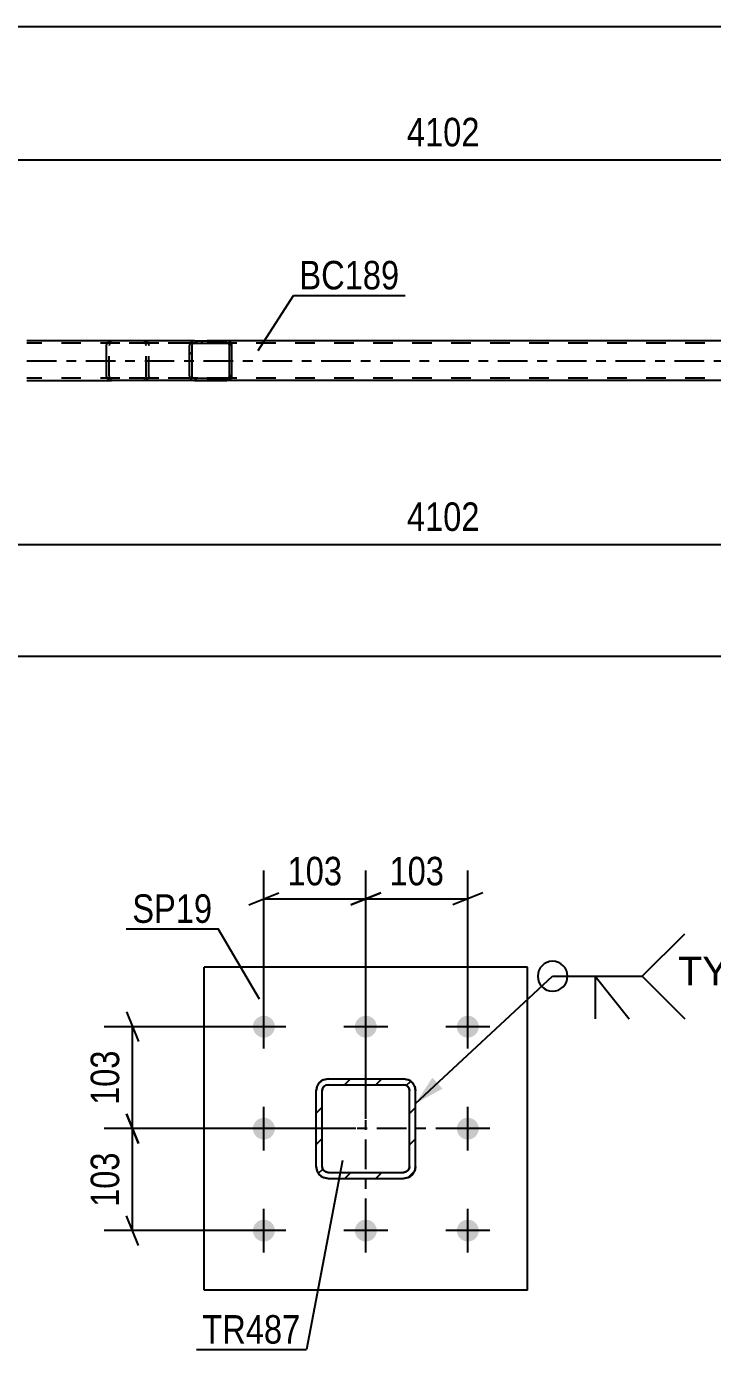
# Model space of a CAD drawing. Header units: millimetres. Extents: x 0 to 841, y 0 to 594.
# Drawn here: x 96.1 to 165, y 153.7 to 286.7 of the extents above; entities that cross this region are included whole.
import ezdxf

# ---------------------------------------------------------------- set-up
doc = ezdxf.new("R2010")
doc.units = ezdxf.units.MM
doc.linetypes.add('DXK_LINE_DOT2', pattern=[3.9198, 1.9599, -1.9599])
doc.linetypes.add('DXK_LINE_DOT3', pattern=[5.9187, 2.979, -0.9799, 0.9799, -0.9799])
doc.styles.add('Arial', font='ARIAL.TTF', dxfattribs={"height": 0.2})
doc.styles.add('Arial Narrow', font='ARIALN.TTF', dxfattribs={"height": 0.2})

# ---------------------------------------------------------------- blocks, each defined once
blk = doc.blocks.new('Part-318894806-2926 - 2738')
at = {"linetype": 'Continuous'}
h = blk.add_hatch(dxfattribs=at)
h.set_pattern_fill('', scale=0.7, style=0, pattern_type=0)
h.set_pattern_definition([(45, (116.676, 254.7881), (-1.57154, 1.57154), [])])
h.paths.add_polyline_path([(116.71, 254.6), (116.68, 254.79), (116.57, 254.94), (116.4, 255.05), (116.2, 255.08), (112.97, 255.08), (112.77, 255.05), (112.61, 254.94), (112.5, 254.79), (112.46, 254.6), (112.46, 251.56), (112.5, 251.38), (112.61, 251.23), (112.77, 251.12), (112.97, 251.08), (116.2, 251.08), (116.4, 251.12), (116.57, 251.23), (116.68, 251.38), (116.71, 251.56)])
h.paths.add_polyline_path([(116.44, 251.47), (116.38, 251.39), (116.3, 251.34), (116.2, 251.32), (112.97, 251.32), (112.87, 251.34), (112.79, 251.39), (112.73, 251.47), (112.71, 251.56), (112.71, 254.6), (112.73, 254.7), (112.79, 254.77), (112.87, 254.83), (112.97, 254.84), (116.2, 254.84), (116.3, 254.83), (116.38, 254.77), (116.44, 254.7), (116.46, 254.6), (116.46, 251.56)])
at = {"color": 2, "linetype": 'Continuous'}
for p, q in [((104.11, 254.6), (104.15, 254.79)), ((104.11, 251.56), (104.11, 254.6)), ((104.42, 255.05), (104.62, 255.08)), ((112.97, 255.08), (104.62, 255.08)), ((112.5, 254.79), (112.46, 254.6)), ((112.46, 251.56), (112.46, 254.6)), ((112.71, 254.6), (112.73, 254.7)), ((112.71, 251.56), (112.71, 254.6)), ((112.73, 254.7), (112.79, 254.77)), ((112.97, 255.08), (112.77, 255.05)), ((112.79, 254.77), (112.87, 254.83)), ((112.87, 254.83), (112.97, 254.84)), ((112.97, 255.08), (116.2, 255.08)), ((112.97, 254.84), (116.2, 254.84)), ((116.4, 255.05), (116.2, 255.08)), ((116.2, 254.84), (116.3, 254.83)), ((116.3, 254.83), (116.38, 254.77)), ((116.38, 254.77), (116.44, 254.7)), ((116.44, 254.7), (116.46, 254.6)), ((116.46, 251.56), (116.46, 254.6)), ((116.71, 254.6), (116.68, 254.79)), ((116.71, 251.56), (116.71, 254.6)), ((104.15, 251.38), (104.11, 251.56)), ((112.46, 251.56), (112.5, 251.38)), ((112.73, 251.47), (112.71, 251.56)), ((112.79, 251.39), (112.73, 251.47)), ((112.87, 251.34), (112.79, 251.39)), ((116.38, 251.39), (116.3, 251.34)), ((116.44, 251.47), (116.38, 251.39)), ((116.46, 251.56), (116.44, 251.47)), ((116.68, 251.38), (116.71, 251.56)), ((104.62, 251.08), (104.42, 251.12)), ((112.97, 251.08), (104.62, 251.08)), ((112.77, 251.12), (112.97, 251.08)), ((112.97, 251.32), (112.87, 251.34)), ((112.97, 251.32), (116.2, 251.32)), ((112.97, 251.08), (116.2, 251.08)), ((116.3, 251.34), (116.2, 251.32)), ((116.2, 251.08), (116.4, 251.12))]:
    blk.add_line(p, q, dxfattribs=at)
at = {"color": 7, "linetype": 'DXK_LINE_DOT2'}
for p, q in [((104.38, 254.7), (104.37, 254.6)), ((104.37, 251.56), (104.37, 254.6)), ((104.44, 254.77), (104.38, 254.7)), ((104.52, 254.83), (104.44, 254.77)), ((104.62, 254.84), (104.52, 254.83)), ((116.2, 254.84), (104.62, 254.84)), ((107.86, 255.08), (108.05, 255.05)), ((107.95, 254.83), (107.86, 254.84)), ((108.04, 254.77), (107.95, 254.83)), ((108.09, 254.7), (108.04, 254.77)), ((108.11, 254.6), (108.09, 254.7)), ((108.11, 251.56), (108.11, 254.6)), ((108.33, 254.79), (108.37, 254.6)), ((108.37, 251.56), (108.37, 254.6)), ((116.2, 255.08), (112.97, 255.08)), ((104.37, 251.56), (104.38, 251.47)), ((104.38, 251.47), (104.44, 251.39)), ((104.44, 251.39), (104.52, 251.34)), ((107.95, 251.34), (108.04, 251.39)), ((108.04, 251.39), (108.09, 251.47)), ((108.09, 251.47), (108.11, 251.56)), ((108.37, 251.56), (108.33, 251.38)), ((104.52, 251.34), (104.62, 251.32)), ((116.2, 251.32), (104.62, 251.32)), ((107.86, 251.32), (107.95, 251.34)), ((108.05, 251.12), (107.86, 251.08)), ((116.2, 251.08), (112.97, 251.08))]:
    blk.add_line(p, q, dxfattribs=at)
at = {"color": 2, "linetype": 'Continuous'}
for centre, start, end in [((104.6, 254.58), 110.7584, 155.6801), ((112.95, 254.58), 110.7584, 155.6801), ((116.22, 254.58), 24.3199, 69.2416), ((104.6, 251.59), 204.3199, 249.2416), ((112.95, 251.59), 204.3199, 249.2416), ((116.22, 251.59), 290.7584, 335.6801)]:
    blk.add_arc(centre, 0.496, start, end, dxfattribs=at)
at = {"color": 7, "linetype": 'DXK_LINE_DOT2'}
for centre, start, end in [((107.88, 254.58), 24.3199, 69.2416), ((107.88, 251.59), 290.7584, 335.6801)]:
    blk.add_arc(centre, 0.496, start, end, dxfattribs=at)
blk = doc.blocks.new('Part-318894806-2862 - 2738')
at = {"color": 2, "linetype": 'Continuous'}
for p, q in [((104.62, 255.08), (96.11, 255.08)), ((181.28, 255.08), (116.2, 255.08)), ((96.11, 251.08), (104.62, 251.08)), ((181.28, 251.08), (116.2, 251.08))]:
    blk.add_line(p, q, dxfattribs=at)
at = {"color": 7, "linetype": 'DXK_LINE_DOT2'}
for p, q in [((673.82, 254.84), (96.11, 254.84)), ((116.2, 255.08), (104.62, 255.08)), ((673.82, 251.32), (96.11, 251.32)), ((116.2, 251.08), (104.62, 251.08))]:
    blk.add_line(p, q, dxfattribs=at)
at = {"color": 7, "linetype": 'DXK_LINE_DOT3'}
blk.add_line((96.11, 253.08), (673.57, 253.08), dxfattribs=at)
blk = doc.blocks.new('Part-318894806-6472 - 6316')
at = {"linetype": 'Continuous'}
h = blk.add_hatch(dxfattribs=at)
h.set_pattern_fill('', scale=0.7, style=0, pattern_type=0)
h.set_pattern_definition([(45, (134.4367, 170.9728), (-1.57154, 1.57154), [])])
h.paths.add_polyline_path([(133.98, 170.88), (134.44, 170.97), (134.83, 171.23), (135.09, 171.62), (135.18, 172.08), (135.18, 179.68), (135.09, 180.14), (134.83, 180.53), (134.44, 180.79), (133.98, 180.88), (126.38, 180.88), (125.92, 180.79), (125.53, 180.53), (125.27, 180.14), (125.18, 179.68), (125.18, 172.08), (125.27, 171.62), (125.53, 171.23), (125.92, 170.97), (126.38, 170.88)])
h.paths.add_polyline_path([(126.38, 171.48), (126.15, 171.53), (125.95, 171.66), (125.82, 171.85), (125.78, 172.08), (125.78, 179.68), (125.82, 179.91), (125.95, 180.11), (126.15, 180.24), (126.38, 180.28), (133.98, 180.28), (134.21, 180.24), (134.4, 180.11), (134.53, 179.91), (134.58, 179.68), (134.58, 172.08), (134.53, 171.85), (134.4, 171.66), (134.21, 171.53), (133.98, 171.48)])
at = {"color": 7, "linetype": 'DXK_LINE_DOT3'}
for p, q in [((130.18, 165.88), (130.18, 185.88)), ((140.18, 175.88), (120.18, 175.88))]:
    blk.add_line(p, q, dxfattribs=at)
at = {"color": 7, "linetype": 'DXK_LINE_DOT2'}
for p, q in [((125.18, 179.68), (125.27, 180.14)), ((125.18, 172.08), (125.18, 179.68)), ((125.82, 179.91), (125.78, 179.68)), ((125.78, 172.08), (125.78, 179.68)), ((125.95, 180.11), (125.82, 179.91)), ((125.92, 180.79), (126.38, 180.88)), ((126.15, 180.24), (125.95, 180.11)), ((126.38, 180.28), (126.15, 180.24)), ((126.38, 180.88), (133.98, 180.88)), ((126.38, 180.28), (133.98, 180.28)), ((133.98, 180.88), (134.44, 180.79)), ((134.21, 180.24), (133.98, 180.28)), ((134.4, 180.11), (134.21, 180.24)), ((134.53, 179.91), (134.4, 180.11)), ((134.58, 179.68), (134.53, 179.91)), ((134.58, 172.08), (134.58, 179.68)), ((135.09, 180.14), (135.18, 179.68)), ((135.18, 172.08), (135.18, 179.68)), ((125.27, 171.62), (125.18, 172.08)), ((125.78, 172.08), (125.82, 171.85)), ((125.82, 171.85), (125.95, 171.66)), ((125.95, 171.66), (126.15, 171.53)), ((134.21, 171.53), (134.4, 171.66)), ((134.4, 171.66), (134.53, 171.85)), ((134.53, 171.85), (134.58, 172.08)), ((135.18, 172.08), (135.09, 171.62)), ((126.38, 170.88), (125.92, 170.97)), ((126.15, 171.53), (126.38, 171.48)), ((126.38, 171.48), (133.98, 171.48)), ((126.38, 170.88), (133.98, 170.88)), ((133.98, 171.48), (134.21, 171.53)), ((134.44, 170.97), (133.98, 170.88))]:
    blk.add_line(p, q, dxfattribs=at)
at = {"color": 2, "linetype": 'Continuous'}
for p, q in [((125.27, 180.14), (125.18, 179.68)), ((125.18, 172.08), (125.18, 179.68)), ((125.78, 179.68), (125.82, 179.91)), ((125.78, 172.08), (125.78, 179.68)), ((125.82, 179.91), (125.95, 180.11)), ((126.38, 180.88), (125.92, 180.79)), ((125.95, 180.11), (126.15, 180.24)), ((126.15, 180.24), (126.38, 180.28)), ((126.38, 180.88), (133.98, 180.88)), ((126.38, 180.28), (133.98, 180.28)), ((134.44, 180.79), (133.98, 180.88)), ((133.98, 180.28), (134.21, 180.24)), ((134.21, 180.24), (134.4, 180.11)), ((134.4, 180.11), (134.53, 179.91)), ((134.53, 179.91), (134.58, 179.68)), ((134.58, 172.08), (134.58, 179.68)), ((135.18, 179.68), (135.09, 180.14)), ((135.18, 172.08), (135.18, 179.68)), ((125.18, 172.08), (125.27, 171.62)), ((125.82, 171.85), (125.78, 172.08)), ((125.95, 171.66), (125.82, 171.85)), ((126.15, 171.53), (125.95, 171.66)), ((134.4, 171.66), (134.21, 171.53)), ((134.53, 171.85), (134.4, 171.66)), ((134.58, 172.08), (134.53, 171.85)), ((135.09, 171.62), (135.18, 172.08)), ((125.92, 170.97), (126.38, 170.88)), ((126.38, 171.48), (126.15, 171.53)), ((126.38, 171.48), (133.98, 171.48)), ((126.38, 170.88), (133.98, 170.88)), ((134.21, 171.53), (133.98, 171.48)), ((133.98, 170.88), (134.44, 170.97))]:
    blk.add_line(p, q, dxfattribs=at)
at = {"color": 7, "linetype": 'DXK_LINE_DOT2'}
for centre, start, end in [((126.38, 179.68), 112.5, 157.5), ((133.98, 179.68), 22.5, 67.5), ((126.38, 172.08), 202.5, 247.5), ((133.98, 172.08), 292.5, 337.5)]:
    blk.add_arc(centre, 1.2, start, end, dxfattribs=at)
at = {"color": 2, "linetype": 'Continuous'}
for centre, start, end in [((126.38, 179.68), 112.5, 157.5), ((133.98, 179.68), 22.5, 67.5), ((126.38, 172.08), 202.5, 247.5), ((133.98, 172.08), 292.5, 337.5)]:
    blk.add_arc(centre, 1.2, start, end, dxfattribs=at)
blk = doc.blocks.new('Part-318894806-6351 - 6316')
at = {"color": 2, "linetype": 'Continuous'}
for p, q in [((146.43, 192.13), (113.93, 192.13)), ((113.93, 159.63), (113.93, 192.13)), ((146.43, 159.63), (146.43, 192.13)), ((146.43, 159.63), (113.93, 159.63))]:
    blk.add_line(p, q, dxfattribs=at)
blk = doc.blocks.new('Bolt-318894806-6465 - 6316')
at = {"linetype": 'Continuous'}
for points in [[(119.93, 185.03, -1), (119.93, 187.23, -1)], [(130.18, 185.03, -1), (130.18, 187.23, -1)], [(140.43, 185.03, -1), (140.43, 187.23, -1)], [(119.93, 174.78, -1), (119.93, 176.98, -1)], [(140.43, 174.78, -1), (140.43, 176.98, -1)], [(119.93, 164.53, -1), (119.93, 166.73, -1)], [(130.18, 164.53, -1), (130.18, 166.73, -1)], [(140.43, 164.53, -1), (140.43, 166.73, -1)]]:
    blk.add_hatch(color=1, dxfattribs=at).paths.add_polyline_path(points)
at = {"color": 1, "linetype": 'Continuous'}
for p, q in [((119.93, 183.93), (119.93, 188.33)), ((130.18, 183.93), (130.18, 188.33)), ((140.43, 183.93), (140.43, 188.33)), ((122.13, 186.13), (117.73, 186.13)), ((132.38, 186.13), (127.98, 186.13)), ((142.63, 186.13), (138.23, 186.13)), ((119.93, 173.68), (119.93, 178.08)), ((140.43, 173.68), (140.43, 178.08)), ((122.13, 175.88), (117.73, 175.88)), ((142.63, 175.88), (138.23, 175.88)), ((119.93, 163.43), (119.93, 167.83)), ((130.18, 163.43), (130.18, 167.83)), ((140.43, 163.43), (140.43, 167.83)), ((122.13, 165.63), (117.73, 165.63)), ((132.38, 165.63), (127.98, 165.63)), ((142.63, 165.63), (138.23, 165.63))]:
    blk.add_line(p, q, dxfattribs=at)
blk = doc.blocks.new('StraightDimension-318894806-11338 - 2738')
at = {"color": 7, "linetype": 'Continuous'}
for p, q in [((188.44, 263.68), (188.44, 281.89)), ((87.49, 256.08), (87.49, 276.41)), ((88.99, 273.88), (85.99, 272.68)), ((87.49, 273.28), (188.44, 273.28)), ((186.94, 272.68), (189.94, 273.88))]:
    blk.add_line(p, q, dxfattribs=at)
at = {"color": 0}
blk.add_wipeout([(142.22, 274.03), (142.22, 278.23), (133.71, 278.23), (133.71, 274.03)], dxfattribs=at)
at = {"color": 3, "style": 'Arial Narrow'}
blk.add_text('4102', height=2.863, dxfattribs=at).set_placement((134.31, 274.63))
at = {"color": 0, "linetype": 'Continuous'}
for points in [[(187.84, 282.49), (183.64, 282.49), (183.64, 273.98), (187.84, 273.98)], [(86.89, 277.01), (82.69, 277.01), (82.69, 273.98), (86.89, 273.98)]]:
    blk.add_wipeout(points, dxfattribs=at)
at = {"color": 3, "linetype": 'Continuous', "style": 'Arial Narrow'}
for s, height, p in [('4102', 2.863, (187.24, 274.58)), ('0', 2.86, (86.29, 274.58))]:
    blk.add_text(s, height=height, rotation=90.0002, dxfattribs=at).set_placement(p)
blk = doc.blocks.new('StraightDimension-318894806-3030 - 2738')
at = {"color": 7, "linetype": 'Continuous'}
blk.add_line((86.85, 223.37), (675.24, 223.37), dxfattribs=at)
blk = doc.blocks.new('StraightDimension-318894806-7267 - 2738')
at = {"color": 7, "linetype": 'Continuous'}
blk.add_line((87.49, 286.68), (674.61, 286.68), dxfattribs=at)
blk = doc.blocks.new('StraightDimension-318894806-11256 - 2738')
at = {"color": 7, "linetype": 'Continuous'}
for p, q in [((87.49, 250.08), (87.49, 231.49)), ((188.44, 241.68), (188.44, 226)), ((88.99, 235.22), (85.99, 234.02)), ((87.49, 234.62), (188.44, 234.62)), ((186.94, 234.02), (189.94, 235.22))]:
    blk.add_line(p, q, dxfattribs=at)
at = {"color": 0}
blk.add_wipeout([(142.22, 235.37), (142.22, 239.57), (133.71, 239.57), (133.71, 235.37)], dxfattribs=at)
at = {"color": 3, "style": 'Arial Narrow'}
blk.add_text('4102', height=2.863, dxfattribs=at).set_placement((134.31, 235.97))
at = {"color": 0, "linetype": 'Continuous'}
for points in [[(86.89, 233.92), (82.69, 233.92), (82.69, 230.89), (86.89, 230.89)], [(187.84, 233.92), (183.64, 233.92), (183.64, 225.4), (187.84, 225.4)]]:
    blk.add_wipeout(points, dxfattribs=at)
at = {"color": 3, "linetype": 'Continuous', "style": 'Arial Narrow'}
for s, height, p in [('0', 2.86, (86.29, 231.49)), ('4102', 2.863, (187.24, 226))]:
    blk.add_text(s, height=height, rotation=90.0002, dxfattribs=at).set_placement(p)
blk = doc.blocks.new('StraightDimension-318894806-6475 - 6316')
at = {"color": 7, "linetype": 'Continuous'}
for p, q in [((106.13, 177.38), (107.33, 174.38)), ((129.18, 175.88), (103.88, 175.88)), ((106.73, 165.63), (106.73, 175.88)), ((107.33, 164.13), (106.13, 167.13)), ((118.93, 165.63), (103.88, 165.63))]:
    blk.add_line(p, q, dxfattribs=at)
at = {"color": 0}
blk.add_wipeout([(105.98, 174.1), (101.78, 174.1), (101.78, 167.41), (105.98, 167.41)], dxfattribs=at)
at = {"color": 3, "style": 'Arial Narrow'}
blk.add_text('103', height=2.863, rotation=90.0002, dxfattribs=at).set_placement((105.38, 168.01))
blk = doc.blocks.new('StraightDimension-318894806-6492 - 6316')
at = {"color": 7, "linetype": 'Continuous'}
for p, q in [((106.13, 187.63), (107.33, 184.63)), ((118.93, 186.13), (103.88, 186.13)), ((106.73, 175.88), (106.73, 186.13)), ((107.33, 174.38), (106.13, 177.38)), ((129.18, 175.88), (103.88, 175.88))]:
    blk.add_line(p, q, dxfattribs=at)
at = {"color": 0}
blk.add_wipeout([(105.98, 184.35), (101.78, 184.35), (101.78, 177.66), (105.98, 177.66)], dxfattribs=at)
at = {"color": 3, "style": 'Arial Narrow'}
blk.add_text('103', height=2.863, rotation=90.0002, dxfattribs=at).set_placement((105.38, 178.26))
blk = doc.blocks.new('StraightDimension-318894806-6510 - 6316')
at = {"color": 7, "linetype": 'Continuous'}
for p, q in [((130.18, 176.88), (130.18, 201.84)), ((140.43, 187.13), (140.43, 201.84)), ((128.68, 198.39), (131.68, 199.59)), ((141.93, 199.59), (138.93, 198.39)), ((130.18, 198.99), (140.43, 198.99))]:
    blk.add_line(p, q, dxfattribs=at)
at = {"color": 0}
blk.add_wipeout([(138.64, 199.74), (138.64, 203.94), (131.96, 203.94), (131.96, 199.74)], dxfattribs=at)
at = {"color": 3, "style": 'Arial Narrow'}
blk.add_text('103', height=2.863, dxfattribs=at).set_placement((132.56, 200.34))
blk = doc.blocks.new('StraightDimension-318894806-6527 - 6316')
at = {"color": 7, "linetype": 'Continuous'}
for p, q in [((119.93, 187.13), (119.93, 201.84)), ((130.18, 176.88), (130.18, 201.84)), ((118.43, 198.39), (121.43, 199.59)), ((131.68, 199.59), (128.68, 198.39)), ((119.93, 198.99), (130.18, 198.99))]:
    blk.add_line(p, q, dxfattribs=at)
at = {"color": 0}
blk.add_wipeout([(128.39, 199.74), (128.39, 203.94), (121.71, 203.94), (121.71, 199.74)], dxfattribs=at)
at = {"color": 3, "style": 'Arial Narrow'}
blk.add_text('103', height=2.863, dxfattribs=at).set_placement((122.31, 200.34))
blk = doc.blocks.new('Mark-318894806-2858 - 2738')
at = {"color": 0}
blk.add_wipeout([(133.55, 260.25), (133.55, 263.25), (123.5, 263.25), (123.5, 260.25)], dxfattribs=at)
blk.add_wipeout([(133.55, 260.25), (133.55, 263.25), (123.5, 263.25), (123.5, 260.25)], dxfattribs=at)
at = {"color": 30, "linetype": 'Continuous'}
for p, q in [((119.37, 254.09), (122.9, 259.65)), ((122.9, 259.65), (134.15, 259.65))]:
    blk.add_line(p, q, dxfattribs=at)
at = {"color": 3, "style": 'Arial Narrow'}
blk.add_text('BC189', height=2.863, dxfattribs=at).set_placement((123.5, 260.25))
blk = doc.blocks.new('Mark-318894806-6468 - 6316')
at = {"color": 0}
blk.add_wipeout([(123.6, 154.27), (123.6, 157.27), (113.74, 157.27), (113.74, 154.27)], dxfattribs=at)
blk.add_wipeout([(123.6, 154.27), (123.6, 157.27), (113.74, 157.27), (113.74, 154.27)], dxfattribs=at)
at = {"color": 30, "linetype": 'Continuous'}
for p in [(127.85, 172.69), (113.14, 153.67)]:
    blk.add_line(p, (124.2, 153.67), dxfattribs=at)
at = {"color": 3, "style": 'Arial Narrow'}
blk.add_text('TR487', height=2.863, dxfattribs=at).set_placement((113.74, 154.27))
blk = doc.blocks.new('Mark-318894806-6347 - 6316')
at = {"color": 0}
blk.add_wipeout([(114.74, 196.57), (114.74, 199.57), (106.7, 199.57), (106.7, 196.57)], dxfattribs=at)
blk.add_wipeout([(114.74, 196.57), (114.74, 199.57), (106.7, 199.57), (106.7, 196.57)], dxfattribs=at)
at = {"color": 30, "linetype": 'Continuous'}
for p in [(106.1, 195.97), (119.49, 188.9)]:
    blk.add_line(p, (115.34, 195.97), dxfattribs=at)
at = {"color": 3, "style": 'Arial Narrow'}
blk.add_text('SP19', height=2.863, dxfattribs=at).set_placement((106.7, 196.57))
blk = doc.blocks.new('WeldMark-318894806-6544 - 6316')
at = {"linetype": 'Continuous'}
blk.add_hatch(color=30, dxfattribs=at).paths.add_polyline_path([(137.89, 179.9), (135.18, 178.41), (136.87, 181)])
at = {"color": 30, "linetype": 'Continuous'}
for p, q in [((135.18, 178.41), (148.96, 191.2)), ((148.96, 191.2), (157.96, 191.2))]:
    blk.add_line(p, q, dxfattribs=at)
at = {"color": 3, "linetype": 'Continuous'}
for q in [(156.67, 186.91), (153.24, 186.91)]:
    blk.add_line((153.24, 191.2), q, dxfattribs=at)
for start, end in [(90, 270), (270, 90)]:
    blk.add_arc((148.96, 191.2), 1.5, start, end, dxfattribs=at)
at = {"color": 0, "linetype": 'Continuous'}
blk.add_wipeout([(169.33, 190.3), (169.33, 193.3), (161.56, 193.3), (161.56, 190.3)], dxfattribs=at)
blk.add_wipeout([(169.33, 190.3), (169.33, 193.3), (161.56, 193.3), (161.56, 190.3)], dxfattribs=at)
at = {"color": 3, "linetype": 'Continuous'}
for q in [(162.24, 195.48), (162.24, 186.91)]:
    blk.add_line((157.96, 191.2), q, dxfattribs=at)
at = {"color": 3, "linetype": 'Continuous', "style": 'Arial'}
blk.add_text('TYP', height=2.865, dxfattribs=at).set_placement((161.56, 190.3))

msp = doc.modelspace()

# ---------------------------------------------------------------- block references
for name in ['StraightDimension-318894806-11338 - 2738', 'Part-318894806-2862 - 2738', 'Part-318894806-2926 - 2738', 'StraightDimension-318894806-3030 - 2738', 'Part-318894806-6351 - 6316', 'Bolt-318894806-6465 - 6316', 'Part-318894806-6472 - 6316']:
    msp.add_blockref(name, (0, 0))

# ---------------------------------------------------------------- next in the draw order: block references
for name in ['StraightDimension-318894806-7267 - 2738', 'StraightDimension-318894806-11256 - 2738', 'StraightDimension-318894806-6475 - 6316']:
    msp.add_blockref(name, (0, 0))

# ---------------------------------------------------------------- next in the draw order: block references
for name in ['Mark-318894806-2858 - 2738', 'StraightDimension-318894806-6492 - 6316', 'Mark-318894806-6468 - 6316']:
    msp.add_blockref(name, (0, 0))

# ---------------------------------------------------------------- next in the draw order: block references
msp.add_blockref('StraightDimension-318894806-6510 - 6316', (0, 0))

# ---------------------------------------------------------------- next in the draw order: block references
for name in ['StraightDimension-318894806-6527 - 6316', 'WeldMark-318894806-6544 - 6316']:
    msp.add_blockref(name, (0, 0))

# ---------------------------------------------------------------- next in the draw order: block references
msp.add_blockref('Mark-318894806-6347 - 6316', (0, 0))

doc.saveas('drawing.dxf')
